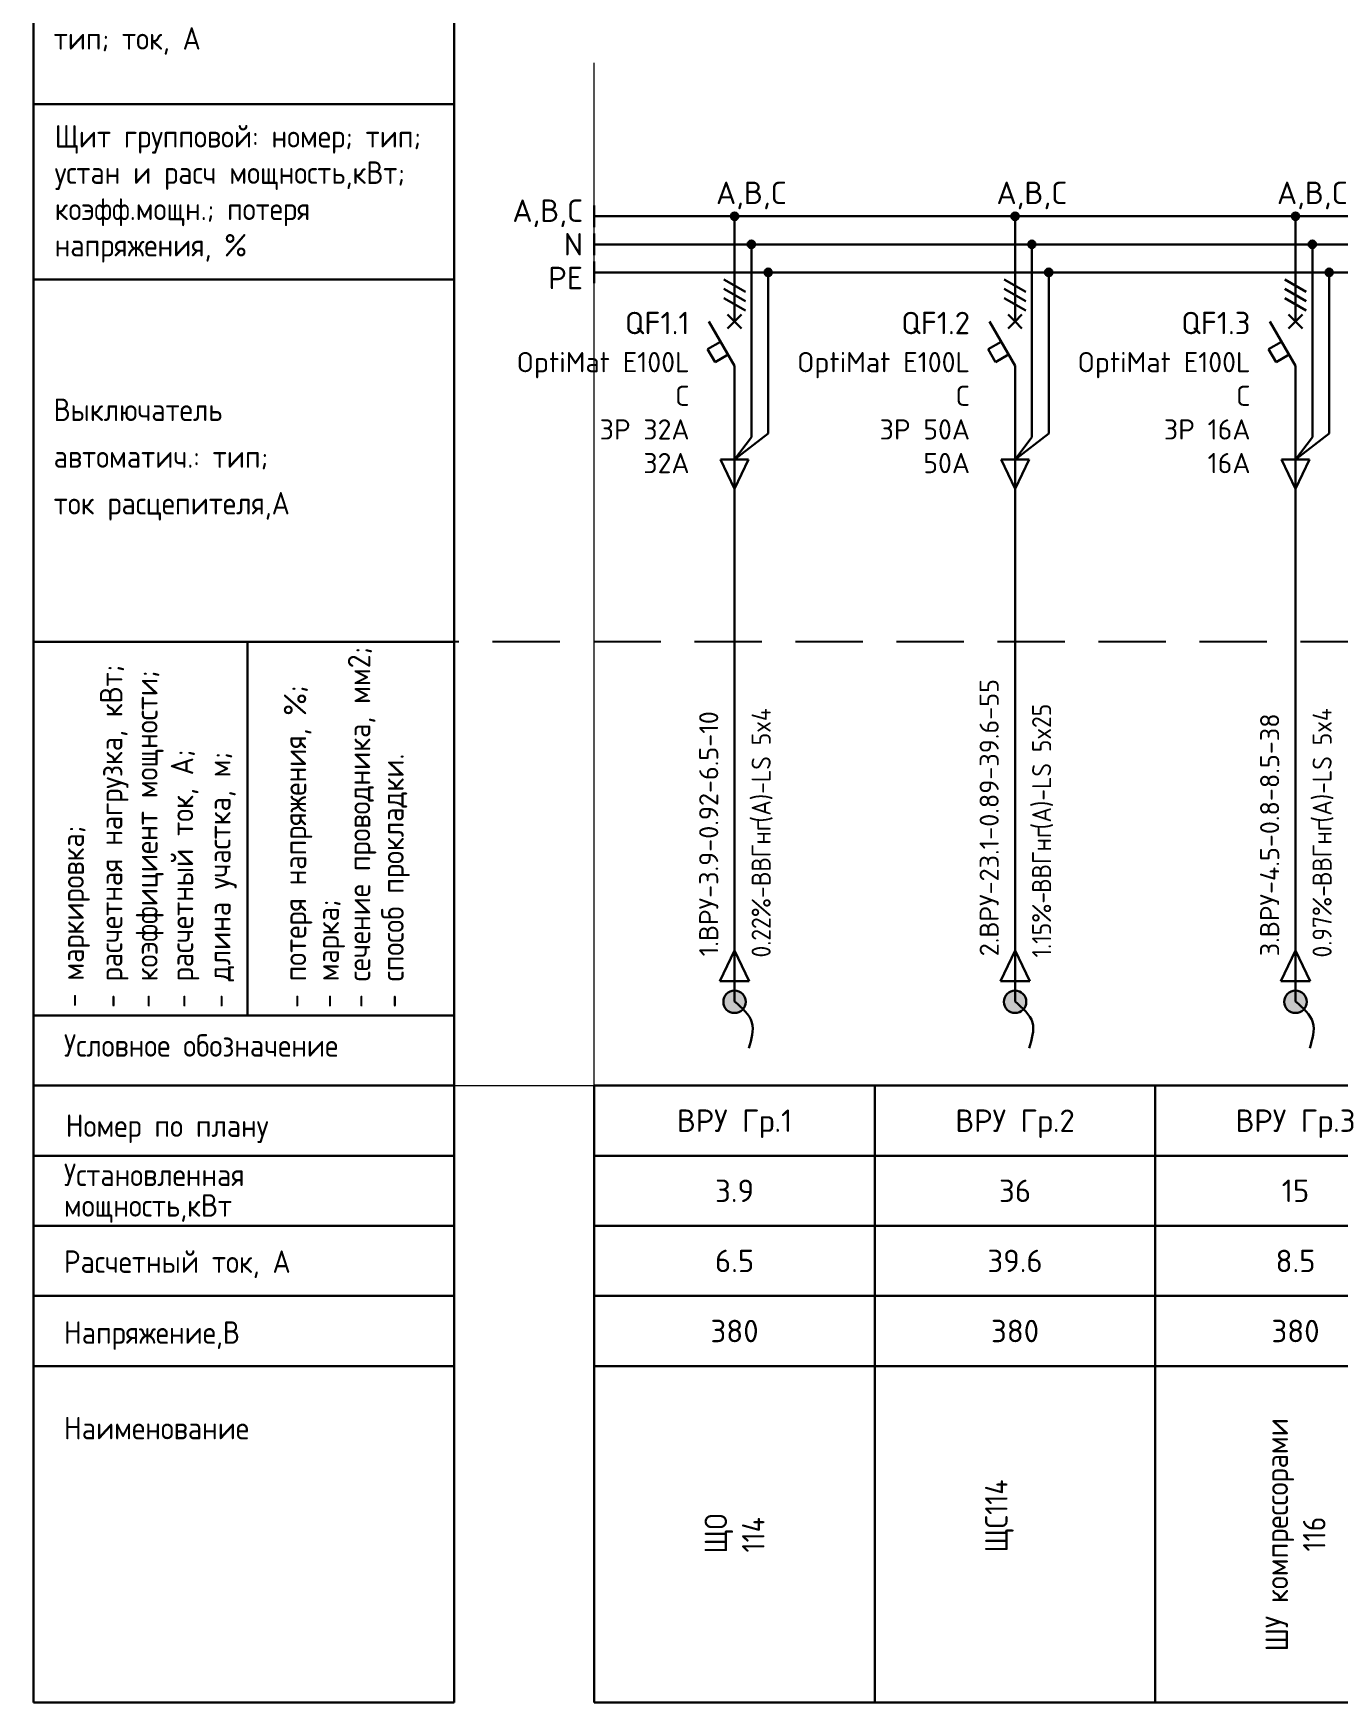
# Model space of a CAD drawing. Header units: millimetres. Extents: x -4379 to 694, y -18291 to 2656.
# Drawn here: x -3012.4 to -2896.2, y -549.3 to -400.5 of the extents above; entities that cross this region are included whole.
import ezdxf
from ezdxf.enums import TextEntityAlignment as Align

# ---------------------------------------------------------------- set-up
doc = ezdxf.new("R2010")
doc.units = ezdxf.units.MM
doc.linetypes.add('ACAD_ISO016W100', pattern=[9, 6, -3])
for name, color, linetype, lineweight in [('EL_TX', 7, 'Continuous', 25), ('ЭС АВ', 7, 'Continuous', 18), ('ЭС рамка', 7, 'Continuous', 18)]:
    doc.layers.add(name, color=color, linetype=linetype, lineweight=lineweight)
for name, color, linetype in [('Автомат защитный', 7, 'Continuous'), ('Принципиальная схема КТП -для ОДНОЛИНЕЙКИ', 7, 'Continuous'), ('ПРОВОДНИКИ', 7, 'Continuous'), ('Секция ППУ', 7, 'Continuous')]:
    doc.layers.add(name, color=color, linetype=linetype)
doc.styles.add('SLD_Style', font='isocpeur.ttf', dxfattribs={"width": 0.9})

# ---------------------------------------------------------------- blocks, each defined once
blk = doc.blocks.new('Table1')
at = {"lineweight": 30}
for p, q in [((37.5, 142.5), (0, 142.5)), ((37.5, 130), (37.5, 142.5)), ((37.5, 111.25), (37.5, 130)), ((37.5, 126.88), (0, 126.88)), ((0, 111.25), (0, 125.61)), ((0, 61.25), (0, 111.25)), ((0, 94.56), (37.5, 94.56)), ((37.5, 61.25), (0, 61.25)), ((37.5, 55), (0, 55)), ((37.5, 48.75), (0, 48.75)), ((37.5, 42.5), (0, 42.5)), ((37.5, 36.25), (0, 36.25)), ((37.5, 30), (0, 30))]:
    blk.add_line(p, q, dxfattribs=at)
at = {"layer": 'ЭС рамка', "lineweight": 30}
for p, q in [((0, 0), (0, 261.28)), ((37.5, 261.28), (37.5, 0)), ((19.09, 61.25), (19.09, 94.56)), ((37.5, 0), (0, 0))]:
    blk.add_line(p, q, dxfattribs=at)
at = {"layer": 'ЭС рамка', "style": 'SLD_Style', "width": 0.9}
for s, p in [('тип; ток, А', (1.81, 147.36)), ('Щит групповой: номер; тип; ', (1.9, 138.63)), ('устан и расч мощность,кВт; ', (1.9, 135.39)), ('коэфф.мощн.; потеря ', (1.9, 132.16)), ('напряжения, %', (1.9, 128.92)), ('Выключатель', (1.81, 114.25)), ('автоматич.: тип;', (1.81, 110.08)), ('ток расцепителя,А', (1.81, 105.92)), ('Условное обозначение', (2.72, 57.58)), ('Номер по плану', (2.88, 50.43)), ('Установленная', (2.72, 46.05)), ('мощность,кВт', (2.72, 43.32)), ('Расчетный ток, А', (2.72, 38.31)), ('Напряжение,В', (2.72, 31.99)), ('Наименование', (2.72, 23.47))]:
    blk.add_text(s, height=2, dxfattribs=at).set_placement(p)
for s, p in [(' - сечение проводника, мм2;', (30.03, 60.78)), (' - расчетная нагрузка, кВт;', (7.93, 60.78)), (' - коэффициент мощности;', (11.07, 60.78)), (' - потеря напряжения, %%%;', (24.32, 60.78)), (' - расчетный ток, А;', (14.25, 60.78)), (' - длина участка, м;', (17.57, 60.78)), (' - способ прокладки.', (33.01, 60.78)), ('   - маркировка;', (4.5, 58.55)), (' - марка;', (27.23, 60.78))]:
    blk.add_text(s, height=2, rotation=90, dxfattribs=at).set_placement(p)
blk = doc.blocks.new('Start')
at = {"layer": 'ЭС рамка', "color": 7, "linetype": 'Continuous', "lineweight": 30}
blk.add_line((0, 3.46), (0, 1.54), dxfattribs=at)
at = {"layer": 'ЭС рамка', "color": 5, "linetype": 'Continuous', "lineweight": 30}
blk.add_line((0, 0.96), (0, -0.96), dxfattribs=at)
at = {"layer": 'ЭС рамка', "color": 94, "linetype": 'Continuous', "lineweight": 30, "ltscale": 50}
blk.add_line((0, -1.54), (0, -3.46), dxfattribs=at)
at = {"style": 'SLD_Style'}
blk.add_attdef('PHASE', text='', height=2, dxfattribs=at).set_placement((-1, 3), align=Align.MIDDLE_RIGHT)
at = {"layer": 'ЭС рамка', "color": 7, "linetype": 'Continuous', "lineweight": 18, "style": 'SLD_Style'}
blk.add_text('N', height=2, dxfattribs=at).set_placement((-1, 0), align=Align.MIDDLE_RIGHT)
at = {"layer": 'ЭС рамка', "color": 7, "linetype": 'Continuous', "lineweight": 18, "ltscale": 50, "style": 'SLD_Style'}
blk.add_text('РЕ', height=2, dxfattribs=at).set_placement((-1, -3), align=Align.MIDDLE_RIGHT)
blk = doc.blocks.new('*U58')
h = blk.add_hatch(color=256)
h.dxf.hatch_style = 1
edge = h.paths.add_edge_path()
edge.add_ellipse((12.5, 132.5), major_axis=(0, 0.333), ratio=1, start_angle=0, end_angle=360)
h = blk.add_hatch(color=256)
h.dxf.hatch_style = 1
edge = h.paths.add_edge_path()
edge.add_ellipse((14, 130), major_axis=(0, 0.333), ratio=1, start_angle=0, end_angle=360)
h = blk.add_hatch(color=256)
h.dxf.hatch_style = 1
edge = h.paths.add_edge_path()
edge.add_ellipse((15.5, 127.5), major_axis=(0, 0.333), ratio=1, start_angle=0, end_angle=360)
at = {"lineweight": 30}
for p, q in [((14, 129.67), (14, 123.11)), ((15.5, 127.17), (15.5, 113.13)), ((14, 123.11), (14, 112.8)), ((0, 55), (25, 55)), ((0, 55), (0, 0)), ((25, 55), (25, 0)), ((0, 48.75), (25, 48.75)), ((0, 42.5), (25, 42.5)), ((0, 36.25), (25, 36.25))]:
    blk.add_line(p, q, dxfattribs=at)
at = {"layer": 'Автомат защитный', "lineweight": 30}
for p, q in [((12.5, 123.11), (12.5, 132.17)), ((11.54, 126.87), (13.46, 125.76)), ((11.54, 126.04), (13.46, 124.93)), ((11.54, 125.2), (13.46, 124.09)), ((12.5, 119.17), (10.22, 123.11)), ((10.1, 120.66), (11.26, 121.32)), ((10.77, 119.5), (10.1, 120.66)), ((11.92, 120.17), (10.77, 119.5)), ((12.5, 108.54), (12.5, 119.17))]:
    blk.add_line(p, q, dxfattribs=at)
blk.add_ellipse((12.5, 132.5), major_axis=(0, 0.333), ratio=1, start_param=-1.570796, end_param=4.712389, dxfattribs=at)
at = {"layer": 'Принципиальная схема КТП -для ОДНОЛИНЕЙКИ', "lineweight": 30}
for p, q in [((12.5, 108.54), (12.5, 99.73)), ((11.19, 64.32), (12.5, 67.06)), ((12.5, 67.06), (13.81, 64.32)), ((13.81, 64.32), (11.19, 64.32)), ((12.5, 64.32), (12.5, 62.5))]:
    blk.add_line(p, q, dxfattribs=at)
at = {"layer": 'ПРОВОДНИКИ', "lineweight": 30}
for p, q in [((12.5, 110.81), (15.5, 113.13)), ((12.5, 110.81), (14, 112.8)), ((13.75, 110.81), (11.25, 110.81)), ((11.25, 110.81), (12.5, 108.2)), ((12.5, 108.2), (13.75, 110.81)), ((11.19, 64.31), (12.5, 67.06)), ((12.5, 67.06), (13.81, 64.31)), ((13.81, 64.31), (11.19, 64.31))]:
    blk.add_line(p, q, dxfattribs=at)
at = {"layer": 'ПРОВОДНИКИ', "lineweight": 30, "ltscale": 100}
blk.add_line((12.5, 99.73), (12.5, 64.32), dxfattribs=at)
at = {"layer": 'ПРОВОДНИКИ', "color": 7, "linetype": 'Continuous', "lineweight": 30}
for centre in [(14, 130), (15.5, 127.5), (15.5, 127.5)]:
    blk.add_ellipse(centre, major_axis=(0, 0.333), ratio=1, start_param=-1.570796, end_param=4.712389, dxfattribs=at)
at = {"layer": 'ЭС АВ', "color": 7, "lineweight": 30}
for q in [(11.88, 123.74), (13.12, 123.74), (11.88, 122.49), (13.12, 122.49)]:
    blk.add_line((12.5, 123.11), q, dxfattribs=at)
at = {"layer": 'ЭС рамка', "color": 7, "linetype": 'Continuous', "lineweight": 30}
for p, q in [((0, 132.5), (12.17, 132.5)), ((12.83, 132.5), (25, 132.5))]:
    blk.add_line(p, q, dxfattribs=at)
at = {"layer": 'ЭС рамка', "color": 5, "linetype": 'Continuous', "lineweight": 30}
for p, q in [((0, 130), (13.67, 130)), ((14.33, 130), (25, 130))]:
    blk.add_line(p, q, dxfattribs=at)
at = {"layer": 'ЭС рамка', "color": 94, "linetype": 'Continuous', "lineweight": 30}
for p, q in [((0, 127.5), (15.17, 127.5)), ((15.83, 127.5), (25, 127.5))]:
    blk.add_line(p, q, dxfattribs=at)
at = {"layer": 'ЭС рамка', "lineweight": 30}
for p, q in [((25, 30), (0, 30)), ((25, 0), (0, 0))]:
    blk.add_line(p, q, dxfattribs=at)
at = {"style": 'SLD_Style'}
for tag, p in [('LABEL', (12.5, 51.88)), ('INSTALLEDPOWER', (12.5, 45.63)), ('CURRENT', (12.5, 39.37)), ('VOLTAGE', (12.5, 33.13))]:
    blk.add_attdef(tag, text='', height=2, dxfattribs=at).set_placement(p, align=Align.MIDDLE_CENTER)
blk.add_attdef('TEXT', text='', height=2, rotation=90, dxfattribs=at).set_placement((12.5, 15), align=Align.MIDDLE_CENTER)
at = {"layer": 'Автомат защитный', "style": 'SLD_Style'}
blk.add_attdef('PHASE', text='', height=2, dxfattribs=at).set_placement((14, 134.59), align=Align.MIDDLE_CENTER)
for tag, height, p in [('NUMBER', 2, (8.49, 122.99)), ('SWITCHTYPE', 1.8, (8.49, 119.5)), ('SWITCHRELEASE', 1.8, (8.49, 116.5)), ('SWITCHNOMINALCURRENT', 1.8, (8.49, 113.5)), ('SWITCHRELEASECURRENT', 1.8, (8.49, 110.5)), ('RCDTYPE', 1.8, (8.49, 107.5)), ('RCDSETPOINT', 1.8, (8.49, 104.5))]:
    blk.add_attdef(tag, text='', height=height, dxfattribs=at).set_placement(p, align=Align.MIDDLE_RIGHT)
blk.add_attdef('LINE_A', text='', height=1.7, rotation=90, dxfattribs=at).set_placement((10.19, 65.45), align=Align.MIDDLE_LEFT)
blk.add_attdef('LINE_B', text='', height=1.7, rotation=90, dxfattribs=at).set_placement((13.85, 65.45), align=Align.TOP_LEFT)
blk = doc.blocks.new('*U21')
at = {"linetype": 'ByBlock', "lineweight": 30}
h = blk.add_hatch(color=256, dxfattribs=at)
h.paths.add_polyline_path([(-0.4, 0.9, -0.414214), (0.92, 0.37), (0, -0.02)])
h.paths.add_polyline_path([(0.92, 0.37, -0.101228), (1, -0.02, -0.30039), (0.39, -0.94), (0, -0.02)])
h.paths.add_polyline_path([(-0.4, 0.9), (0.39, -0.94, -0.538), (-1, -0.02, -0.30039)])
blk.add_circle((0, -0.02), 1, dxfattribs=at)
blk.add_spline([(0, 0), (1.55, -1.88), (1.27, -4.16)], degree=3, dxfattribs=at)

msp = doc.modelspace()

# ---------------------------------------------------------------- linework, layer by layer
at = {"layer": 'Defpoints', "color": 6, "lineweight": 0, "ltscale": 100, "elevation": -0.006}
msp.add_lwpolyline([(-2974.945, -494.319), (-2962.445, -494.319), (-2962.445, -403.126)], dxfattribs=at)
at = {"layer": 'EL_TX', "color": 7, "linetype": 'ACAD_ISO016W100'}
msp.add_lwpolyline([(-2515.509, -454.76), (-2974.945, -454.76), (-2974.945, -301.584), (-2515.509, -301.584)], close=True, dxfattribs=at)

# ---------------------------------------------------------------- block references
at = {"layer": 'EL_TX', "lineweight": 0}
msp.add_blockref('Table1', (-3012.445, -549.319, -0.006), dxfattribs=at)
at = {"layer": 'Секция ППУ', "lineweight": 0}
ref = msp.add_blockref('*U58', (-2962.445, -549.319, -0.006), dxfattribs=at)
ref.add_attrib('LABEL', 'ВРУ Гр.1', dxfattribs={"layer": '0', "height": 2, "style": 'SLD_Style'}).set_placement((-2949.945, -497.444, -0.006), align=Align.MIDDLE_CENTER)
ref.add_attrib('INSTALLEDPOWER', '3.9', dxfattribs={"layer": '0', "height": 2, "style": 'SLD_Style'}).set_placement((-2949.945, -503.694, -0.006), align=Align.MIDDLE_CENTER)
ref.add_attrib('CURRENT', '6.5', dxfattribs={"layer": '0', "height": 2, "style": 'SLD_Style'}).set_placement((-2949.945, -509.944, -0.006), align=Align.MIDDLE_CENTER)
ref.add_attrib('VOLTAGE', '380', dxfattribs={"layer": '0', "height": 2, "style": 'SLD_Style'}).set_placement((-2949.945, -516.194, -0.006), align=Align.MIDDLE_CENTER)
ref.add_attrib('LINE_A', ' 1.ВРУ-3.9-0.92-6.5-10', dxfattribs={"layer": 'Автомат защитный', "height": 1.7, "rotation": 90, "style": 'SLD_Style'}).set_placement((-2952.251, -483.868, -0.006), align=Align.MIDDLE_LEFT)
ref.add_attrib('LINE_B_001', ' 0.22%%%-', (-2946.725, -483.868, -0.006), dxfattribs={"layer": 'Автомат защитный', "height": 1.7, "rotation": 90, "style": 'SLD_Style', "width": 0.9})
ref.add_attrib('PHASE', 'A,B,C', dxfattribs={"layer": 'Автомат защитный', "height": 2, "style": 'SLD_Style'}).set_placement((-2948.445, -414.728, -0.006), align=Align.MIDDLE_CENTER)
ref.add_attrib('NUMBER', 'QF1.1', dxfattribs={"layer": 'Автомат защитный', "height": 2, "style": 'SLD_Style'}).set_placement((-2953.956, -426.332, -0.006), align=Align.MIDDLE_RIGHT)
ref.add_attrib('SWITCHTYPE', 'OptiMat E100L', dxfattribs={"layer": 'Автомат защитный', "height": 1.8, "style": 'SLD_Style'}).set_placement((-2953.956, -429.819, -0.006), align=Align.MIDDLE_RIGHT)
ref.add_attrib('SWITCHRELEASE', 'C', dxfattribs={"layer": 'Автомат защитный', "height": 1.8, "style": 'SLD_Style'}).set_placement((-2953.956, -432.819, -0.006), align=Align.MIDDLE_RIGHT)
ref.add_attrib('SWITCHNOMINALCURRENT', '3Р 32А', dxfattribs={"layer": 'Автомат защитный', "height": 1.8, "style": 'SLD_Style'}).set_placement((-2953.956, -435.819, -0.006), align=Align.MIDDLE_RIGHT)
ref.add_attrib('SWITCHRELEASECURRENT', '32А', dxfattribs={"layer": 'Автомат защитный', "height": 1.8, "style": 'SLD_Style'}).set_placement((-2953.956, -438.819, -0.006), align=Align.MIDDLE_RIGHT)
ref.add_attrib('TEXT_001', 'ЩО', (-2950.612, -536.029, -0.006), dxfattribs={"layer": '0', "height": 2, "rotation": 90, "style": 'SLD_Style', "width": 0.9})
ref.add_attrib('LINE_B_002', 'ВВГнг', (-2946.725, -476.524, -0.006), dxfattribs={"layer": 'Автомат защитный', "height": 1.7, "rotation": 90, "style": 'SLD_Style', "width": 0.9})
ref.add_attrib('LINE_B_003', '(', (-2946.725, -470.863, -0.006), dxfattribs={"layer": 'Автомат защитный', "height": 1.7, "rotation": 90, "style": 'SLD_Style', "width": 0.9})
ref.add_attrib('LINE_B_004', 'А', (-2946.725, -470.251, -0.006), dxfattribs={"layer": 'Автомат защитный', "height": 1.7, "rotation": 90, "style": 'SLD_Style', "width": 0.9})
ref.add_attrib('LINE_B_005', ')-LS 5x4', (-2946.725, -468.874, -0.006), dxfattribs={"layer": 'Автомат защитный', "height": 1.7, "rotation": 90, "style": 'SLD_Style', "width": 0.9})
ref.add_attrib('TEXT_002', '114', (-2947.278, -535.939, -0.006), dxfattribs={"layer": '0', "height": 2, "rotation": 90, "style": 'SLD_Style', "width": 0.9})
ref = msp.add_blockref('*U58', (-2937.445, -549.319, -0.006), dxfattribs=at)
ref.add_attrib('LABEL', 'ВРУ Гр.2', dxfattribs={"layer": '0', "height": 2, "style": 'SLD_Style'}).set_placement((-2924.945, -497.444, -0.006), align=Align.MIDDLE_CENTER)
ref.add_attrib('INSTALLEDPOWER', '36', dxfattribs={"layer": '0', "height": 2, "style": 'SLD_Style'}).set_placement((-2924.945, -503.694, -0.006), align=Align.MIDDLE_CENTER)
ref.add_attrib('CURRENT', '39.6', dxfattribs={"layer": '0', "height": 2, "style": 'SLD_Style'}).set_placement((-2924.945, -509.944, -0.006), align=Align.MIDDLE_CENTER)
ref.add_attrib('VOLTAGE', '380', dxfattribs={"layer": '0', "height": 2, "style": 'SLD_Style'}).set_placement((-2924.945, -516.194, -0.006), align=Align.MIDDLE_CENTER)
ref.add_attrib('LINE_A', ' 2.ВРУ-23.1-0.89-39.6-55', dxfattribs={"layer": 'Автомат защитный', "height": 1.7, "rotation": 90, "style": 'SLD_Style'}).set_placement((-2927.251, -483.868, -0.006), align=Align.MIDDLE_LEFT)
ref.add_attrib('LINE_B_001', ' 1.15%%%-', (-2921.725, -483.868, -0.006), dxfattribs={"layer": 'Автомат защитный', "height": 1.7, "rotation": 90, "style": 'SLD_Style', "width": 0.9})
ref.add_attrib('PHASE', 'A,B,C', dxfattribs={"layer": 'Автомат защитный', "height": 2, "style": 'SLD_Style'}).set_placement((-2923.445, -414.728, -0.006), align=Align.MIDDLE_CENTER)
ref.add_attrib('NUMBER', 'QF1.2', dxfattribs={"layer": 'Автомат защитный', "height": 2, "style": 'SLD_Style'}).set_placement((-2928.956, -426.332, -0.006), align=Align.MIDDLE_RIGHT)
ref.add_attrib('SWITCHTYPE', 'OptiMat E100L', dxfattribs={"layer": 'Автомат защитный', "height": 1.8, "style": 'SLD_Style'}).set_placement((-2928.956, -429.819, -0.006), align=Align.MIDDLE_RIGHT)
ref.add_attrib('SWITCHRELEASE', 'C', dxfattribs={"layer": 'Автомат защитный', "height": 1.8, "style": 'SLD_Style'}).set_placement((-2928.956, -432.819, -0.006), align=Align.MIDDLE_RIGHT)
ref.add_attrib('SWITCHNOMINALCURRENT', '3Р 50А', dxfattribs={"layer": 'Автомат защитный', "height": 1.8, "style": 'SLD_Style'}).set_placement((-2928.956, -435.819, -0.006), align=Align.MIDDLE_RIGHT)
ref.add_attrib('SWITCHRELEASECURRENT', '50А', dxfattribs={"layer": 'Автомат защитный', "height": 1.8, "style": 'SLD_Style'}).set_placement((-2928.956, -438.819, -0.006), align=Align.MIDDLE_RIGHT)
ref.add_attrib('TEXT_001', 'ЩС114', (-2925.612, -535.939, -0.006), dxfattribs={"layer": '0', "height": 2, "rotation": 90, "style": 'SLD_Style', "width": 0.9})
ref.add_attrib('LINE_B_002', 'ВВГнг', (-2921.725, -477.136, -0.006), dxfattribs={"layer": 'Автомат защитный', "height": 1.7, "rotation": 90, "style": 'SLD_Style', "width": 0.9})
ref.add_attrib('LINE_B_003', '(', (-2921.725, -471.475, -0.006), dxfattribs={"layer": 'Автомат защитный', "height": 1.7, "rotation": 90, "style": 'SLD_Style', "width": 0.9})
ref.add_attrib('LINE_B_004', 'А', (-2921.725, -470.863, -0.006), dxfattribs={"layer": 'Автомат защитный', "height": 1.7, "rotation": 90, "style": 'SLD_Style', "width": 0.9})
ref.add_attrib('LINE_B_005', ')-LS 5x25', (-2921.725, -469.486, -0.006), dxfattribs={"layer": 'Автомат защитный', "height": 1.7, "rotation": 90, "style": 'SLD_Style', "width": 0.9})
ref = msp.add_blockref('*U58', (-2912.445, -549.319, -0.006), dxfattribs=at)
ref.add_attrib('LABEL', 'ВРУ Гр.3', dxfattribs={"layer": '0', "height": 2, "style": 'SLD_Style'}).set_placement((-2899.945, -497.444, -0.006), align=Align.MIDDLE_CENTER)
ref.add_attrib('INSTALLEDPOWER', '15', dxfattribs={"layer": '0', "height": 2, "style": 'SLD_Style'}).set_placement((-2899.945, -503.694, -0.006), align=Align.MIDDLE_CENTER)
ref.add_attrib('CURRENT', '8.5', dxfattribs={"layer": '0', "height": 2, "style": 'SLD_Style'}).set_placement((-2899.945, -509.944, -0.006), align=Align.MIDDLE_CENTER)
ref.add_attrib('VOLTAGE', '380', dxfattribs={"layer": '0', "height": 2, "style": 'SLD_Style'}).set_placement((-2899.945, -516.194, -0.006), align=Align.MIDDLE_CENTER)
ref.add_attrib('LINE_A', ' 3.ВРУ-4.5-0.8-8.5-38', dxfattribs={"layer": 'Автомат защитный', "height": 1.7, "rotation": 90, "style": 'SLD_Style'}).set_placement((-2902.251, -483.868, -0.006), align=Align.MIDDLE_LEFT)
ref.add_attrib('LINE_B_001', ' 0.97%%%-', (-2896.725, -483.868, -0.006), dxfattribs={"layer": 'Автомат защитный', "height": 1.7, "rotation": 90, "style": 'SLD_Style', "width": 0.9})
ref.add_attrib('PHASE', 'A,B,C', dxfattribs={"layer": 'Автомат защитный', "height": 2, "style": 'SLD_Style'}).set_placement((-2898.445, -414.728, -0.006), align=Align.MIDDLE_CENTER)
ref.add_attrib('NUMBER', 'QF1.3', dxfattribs={"layer": 'Автомат защитный', "height": 2, "style": 'SLD_Style'}).set_placement((-2903.956, -426.332, -0.006), align=Align.MIDDLE_RIGHT)
ref.add_attrib('SWITCHTYPE', 'OptiMat E100L', dxfattribs={"layer": 'Автомат защитный', "height": 1.8, "style": 'SLD_Style'}).set_placement((-2903.956, -429.819, -0.006), align=Align.MIDDLE_RIGHT)
ref.add_attrib('SWITCHRELEASE', 'C', dxfattribs={"layer": 'Автомат защитный', "height": 1.8, "style": 'SLD_Style'}).set_placement((-2903.956, -432.819, -0.006), align=Align.MIDDLE_RIGHT)
ref.add_attrib('SWITCHNOMINALCURRENT', '3Р 16А', dxfattribs={"layer": 'Автомат защитный', "height": 1.8, "style": 'SLD_Style'}).set_placement((-2903.956, -435.819, -0.006), align=Align.MIDDLE_RIGHT)
ref.add_attrib('SWITCHRELEASECURRENT', '16А', dxfattribs={"layer": 'Автомат защитный', "height": 1.8, "style": 'SLD_Style'}).set_placement((-2903.956, -438.819, -0.006), align=Align.MIDDLE_RIGHT)
ref.add_attrib('TEXT_001', 'ШУ компрессорами', (-2900.612, -544.759, -0.006), dxfattribs={"layer": '0', "height": 2, "rotation": 90, "style": 'SLD_Style', "width": 0.9})
ref.add_attrib('LINE_B_002', 'ВВГнг', (-2896.725, -476.524, -0.006), dxfattribs={"layer": 'Автомат защитный', "height": 1.7, "rotation": 90, "style": 'SLD_Style', "width": 0.9})
ref.add_attrib('LINE_B_003', '(', (-2896.725, -470.863, -0.006), dxfattribs={"layer": 'Автомат защитный', "height": 1.7, "rotation": 90, "style": 'SLD_Style', "width": 0.9})
ref.add_attrib('LINE_B_004', 'А', (-2896.725, -470.251, -0.006), dxfattribs={"layer": 'Автомат защитный', "height": 1.7, "rotation": 90, "style": 'SLD_Style', "width": 0.9})
ref.add_attrib('LINE_B_005', ')-LS 5x4', (-2896.725, -468.874, -0.006), dxfattribs={"layer": 'Автомат защитный', "height": 1.7, "rotation": 90, "style": 'SLD_Style', "width": 0.9})
ref.add_attrib('TEXT_002', '116', (-2897.278, -535.849, -0.006), dxfattribs={"layer": '0', "height": 2, "rotation": 90, "style": 'SLD_Style', "width": 0.9})
msp.add_blockref('Start', (-2962.445, -419.319, -0.006), dxfattribs=at).add_auto_attribs({'PHASE': 'A,B,C'})
for p in [(-2949.945, -486.819, -0.006), (-2924.945, -486.819, -0.006), (-2899.945, -486.819, -0.006)]:
    msp.add_blockref('*U21', p, dxfattribs=at)

doc.saveas('drawing.dxf')
